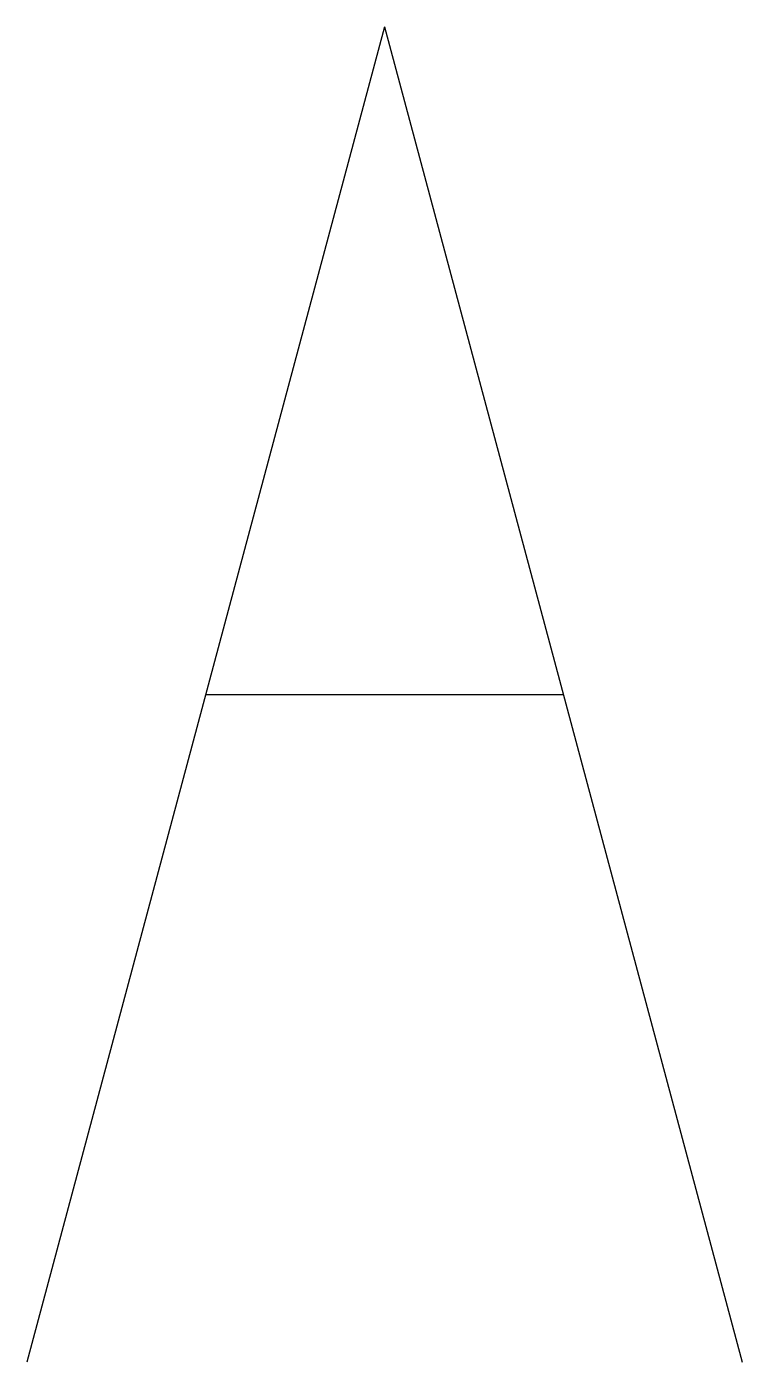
# Model space of a CAD drawing. Header units: millimetres. Extents: x 2.3 to 7.7, y 0 to 10.
import ezdxf

# ---------------------------------------------------------------- set-up
doc = ezdxf.new("R2010")
doc.units = ezdxf.units.MM
doc.layers.get('0').update_dxf_attribs({"linetype": 'CONTINUOUS'})

msp = doc.modelspace()

# ---------------------------------------------------------------- linework, layer by layer
for p, q in [((5, 10), (2.321, 0)), ((5, 10), (7.679, 0)), ((3.66, 5), (6.34, 5))]:
    msp.add_line(p, q)

doc.saveas('drawing.dxf')
